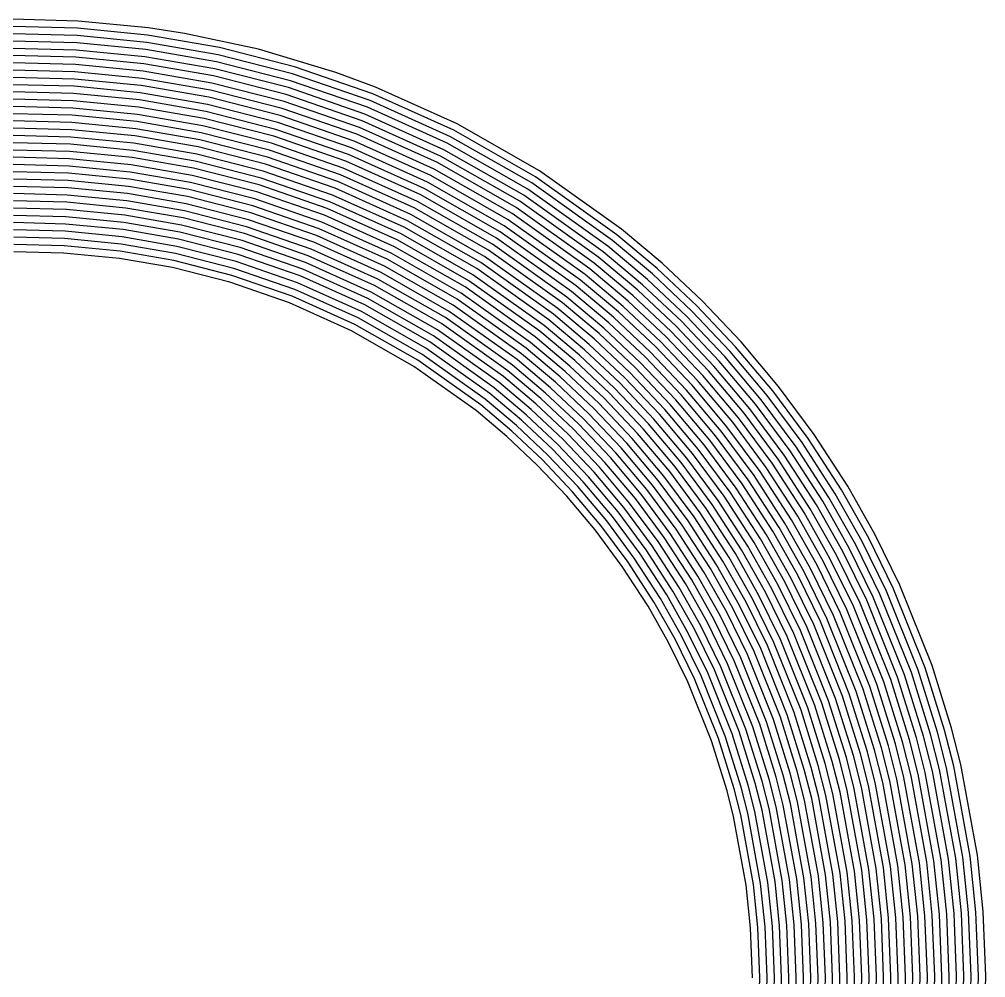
# Model space of a CAD drawing. Header units: metres. Extents: x -19 to 19, y -19.6 to 19.6.
# Drawn here: x -0.005 to 3.976, y -15.667 to -11.72 of the extents above; entities that cross this region are included whole.
import ezdxf

# ---------------------------------------------------------------- set-up
doc = ezdxf.new("R2010")
doc.units = ezdxf.units.M

msp = doc.modelspace()

# ---------------------------------------------------------------- linework, layer by layer
for p, q in [((0.237203, -11.727353, 0.177502), (-0.033691, -11.720149, 0.178114)), ((0.527131, -11.755565, 0.175135), (0.237203, -11.727353, 0.177502)), ((0.235342, -11.757202, 0.174915), (-0.033503, -11.750053, 0.175523)), ((0.233482, -11.787051, 0.172328), (-0.033316, -11.779956, 0.172932)), ((0.523388, -11.785231, 0.172559), (0.235342, -11.757202, 0.174915)), ((0.674912, -11.778235, 0.173235), (0.527131, -11.755565, 0.175135)), ((0.980351, -11.843371, 0.167753), (0.674912, -11.778235, 0.173235)), ((0.231622, -11.8169, 0.169741), (-0.033128, -11.80986, 0.170342)), ((0.515902, -11.844562, 0.167406), (0.231622, -11.8169, 0.169741)), ((0.519645, -11.814896, 0.169983), (0.233482, -11.787051, 0.172328)), ((0.813499, -11.865804, 0.165694), (0.519645, -11.814896, 0.169983)), ((0.81977, -11.836572, 0.168242), (0.523388, -11.785231, 0.172559)), ((0.229761, -11.84675, 0.167153), (-0.03294, -11.839764, 0.167751)), ((0.512159, -11.874227, 0.16483), (0.229761, -11.84675, 0.167153)), ((0.807228, -11.895036, 0.163147), (0.515902, -11.844562, 0.167406)), ((1.129223, -11.915538, 0.161566), (0.81977, -11.836572, 0.168242)), ((1.298511, -11.938608, 0.159692), (0.980351, -11.843371, 0.167753)), ((0.227901, -11.876599, 0.164566), (-0.032752, -11.869667, 0.16516)), ((0.226041, -11.906448, 0.161979), (-0.032565, -11.899571, 0.16257)), ((0.508416, -11.903893, 0.162254), (0.227901, -11.876599, 0.164566)), ((0.800958, -11.924269, 0.160599), (0.512159, -11.874227, 0.16483)), ((1.111976, -11.9728, 0.156548), (0.807228, -11.895036, 0.163147)), ((1.1206, -11.944169, 0.159057), (0.813499, -11.865804, 0.165694)), ((0.224181, -11.936297, 0.159392), (-0.032377, -11.929475, 0.159979)), ((0.500931, -11.963224, 0.157101), (0.224181, -11.936297, 0.159392)), ((0.504673, -11.933558, 0.159677), (0.226041, -11.906448, 0.161979)), ((0.788416, -11.982734, 0.155504), (0.504673, -11.933558, 0.159677)), ((0.794687, -11.953501, 0.158052), (0.508416, -11.903893, 0.162254)), ((1.103353, -12.001431, 0.154039), (0.800958, -11.924269, 0.160599)), ((1.451241, -12.026996, 0.152082), (1.129223, -11.915538, 0.161566)), ((1.462313, -11.999213, 0.154532), (1.298511, -11.938608, 0.159692)), ((0.22232, -11.966146, 0.156805), (-0.032189, -11.959378, 0.157388)), ((0.497188, -11.99289, 0.154525), (0.22232, -11.966146, 0.156805)), ((0.782146, -12.011966, 0.152957), (0.500931, -11.963224, 0.157101)), ((1.09473, -12.030062, 0.15153), (0.794687, -11.953501, 0.158052)), ((1.429096, -12.08256, 0.147181), (1.111976, -11.9728, 0.156548)), ((1.440169, -12.054778, 0.149631), (1.1206, -11.944169, 0.159057)), ((0.22046, -11.995995, 0.154217), (-0.032001, -11.989282, 0.154798)), ((0.2186, -12.025844, 0.15163), (-0.031814, -12.019186, 0.152207)), ((0.493445, -12.022555, 0.151948), (0.22046, -11.995995, 0.154217)), ((0.775875, -12.041199, 0.150409), (0.497188, -11.99289, 0.154525)), ((1.077483, -12.087324, 0.146512), (0.782146, -12.011966, 0.152957)), ((1.086106, -12.058693, 0.149021), (0.788416, -11.982734, 0.155504)), ((1.418024, -12.110342, 0.14473), (1.103353, -12.001431, 0.154039)), ((1.79863, -12.150413, 0.141552), (1.462313, -11.999213, 0.154532)), ((0.216739, -12.055693, 0.149043), (-0.031626, -12.04909, 0.149616)), ((0.485959, -12.081886, 0.146796), (0.216739, -12.055693, 0.149043)), ((0.489702, -12.052221, 0.149372), (0.2186, -12.025844, 0.15163)), ((0.763333, -12.099663, 0.145314), (0.489702, -12.052221, 0.149372)), ((0.769604, -12.070431, 0.147862), (0.493445, -12.022555, 0.151948)), ((1.06886, -12.115955, 0.144003), (0.775875, -12.041199, 0.150409)), ((1.39588, -12.165907, 0.139829), (1.086106, -12.058693, 0.149021)), ((1.406952, -12.138125, 0.142279), (1.09473, -12.030062, 0.15153)), ((1.771419, -12.203696, 0.1368), (1.440169, -12.054778, 0.149631)), ((1.785024, -12.177054, 0.139176), (1.451241, -12.026996, 0.152082)), ((0.214879, -12.085542, 0.146456), (-0.031438, -12.078993, 0.147026)), ((0.482216, -12.111552, 0.144219), (0.214879, -12.085542, 0.146456)), ((0.757063, -12.128896, 0.142767), (0.485959, -12.081886, 0.146796)), ((1.051613, -12.173217, 0.138986), (0.763333, -12.099663, 0.145314)), ((1.060236, -12.144586, 0.141495), (0.769604, -12.070431, 0.147862)), ((1.384808, -12.193689, 0.137378), (1.077483, -12.087324, 0.146512)), ((1.757813, -12.230337, 0.134425), (1.429096, -12.08256, 0.147181)), ((0.213019, -12.115392, 0.143869), (-0.031251, -12.108897, 0.144435)), ((0.211158, -12.145241, 0.141281), (-0.031063, -12.138801, 0.141844)), ((0.478473, -12.141217, 0.141643), (0.213019, -12.115392, 0.143869)), ((0.750792, -12.158128, 0.140219), (0.482216, -12.111552, 0.144219)), ((1.04299, -12.201848, 0.136477), (0.757063, -12.128896, 0.142767)), ((1.373736, -12.221472, 0.134928), (1.06886, -12.115955, 0.144003)), ((1.730603, -12.28362, 0.129673), (1.406952, -12.138125, 0.142279)), ((1.744208, -12.256979, 0.132049), (1.418024, -12.110342, 0.14473)), ((0.209298, -12.17509, 0.138694), (-0.030875, -12.168704, 0.139253)), ((0.470987, -12.200548, 0.13649), (0.209298, -12.17509, 0.138694)), ((0.47473, -12.170883, 0.139067), (0.211158, -12.145241, 0.141281)), ((0.73825, -12.216593, 0.135124), (0.47473, -12.170883, 0.139067)), ((0.744521, -12.187361, 0.137672), (0.478473, -12.141217, 0.141643)), ((1.034366, -12.230479, 0.133968), (0.750792, -12.158128, 0.140219)), ((1.351592, -12.277036, 0.130027), (1.051613, -12.173217, 0.138986)), ((1.362664, -12.249254, 0.132477), (1.060236, -12.144586, 0.141495)), ((1.716997, -12.310261, 0.127297), (1.39588, -12.165907, 0.139829)), ((2.121884, -12.368921, 0.122459), (1.785024, -12.177054, 0.139176)), ((2.138049, -12.343741, 0.124733), (1.79863, -12.150413, 0.141552)), ((0.207438, -12.204939, 0.136107), (-0.030687, -12.198608, 0.136663)), ((0.467244, -12.230214, 0.133914), (0.207438, -12.204939, 0.136107)), ((0.73198, -12.245826, 0.132577), (0.470987, -12.200548, 0.13649)), ((1.01712, -12.287741, 0.12895), (0.73825, -12.216593, 0.135124)), ((1.025743, -12.25911, 0.131459), (0.744521, -12.187361, 0.137672)), ((1.34052, -12.304818, 0.127576), (1.04299, -12.201848, 0.136477)), ((1.703392, -12.336903, 0.124921), (1.384808, -12.193689, 0.137378)), ((2.105718, -12.394102, 0.120185), (1.771419, -12.203696, 0.1368)), ((0.205577, -12.234788, 0.13352), (-0.0305, -12.228512, 0.134072)), ((0.203717, -12.264637, 0.130933), (-0.030312, -12.258415, 0.131481)), ((0.463501, -12.259879, 0.131338), (0.205577, -12.234788, 0.13352)), ((0.719438, -12.30429, 0.127481), (0.463501, -12.259879, 0.131338)), ((0.725709, -12.275058, 0.130029), (0.467244, -12.230214, 0.133914)), ((1.008496, -12.316372, 0.126441), (0.73198, -12.245826, 0.132577)), ((1.318376, -12.360383, 0.122675), (1.025743, -12.25911, 0.131459)), ((1.329448, -12.332601, 0.125126), (1.034366, -12.230479, 0.133968)), ((1.676181, -12.390185, 0.120169), (1.362664, -12.249254, 0.132477)), ((1.689786, -12.363544, 0.122545), (1.373736, -12.221472, 0.134928)), ((2.073386, -12.444463, 0.115637), (1.744208, -12.256979, 0.132049)), ((2.089552, -12.419283, 0.117911), (1.757813, -12.230337, 0.134425)), ((0.201857, -12.294486, 0.128345), (-0.030124, -12.288319, 0.128891)), ((0.456016, -12.31921, 0.126185), (0.201857, -12.294486, 0.128345)), ((0.459759, -12.289545, 0.128761), (0.203717, -12.264637, 0.130933)), ((0.713167, -12.333523, 0.124934), (0.459759, -12.289545, 0.128761)), ((0.999873, -12.345003, 0.123932), (0.725709, -12.275058, 0.130029)), ((1.307304, -12.388165, 0.120224), (1.01712, -12.287741, 0.12895)), ((1.662576, -12.416827, 0.117793), (1.351592, -12.277036, 0.130027)), ((2.05722, -12.469644, 0.113363), (1.730603, -12.28362, 0.129673)), ((0.199996, -12.324335, 0.125758), (-0.029936, -12.318223, 0.1263)), ((0.452273, -12.348876, 0.123609), (0.199996, -12.324335, 0.125758)), ((0.706897, -12.362755, 0.122386), (0.456016, -12.31921, 0.126185)), ((0.982626, -12.402265, 0.118914), (0.713167, -12.333523, 0.124934)), ((0.99125, -12.373634, 0.121423), (0.719438, -12.30429, 0.127481)), ((1.296232, -12.415947, 0.117774), (1.008496, -12.316372, 0.126441)), ((1.635365, -12.47011, 0.113041), (1.329448, -12.332601, 0.125126)), ((1.64897, -12.443468, 0.115417), (1.34052, -12.304818, 0.127576)), ((2.024888, -12.520005, 0.108815), (1.703392, -12.336903, 0.124921)), ((2.041054, -12.494825, 0.111089), (1.716997, -12.310261, 0.127297)), ((0.198136, -12.354185, 0.123171), (-0.029749, -12.348126, 0.123709)), ((0.196276, -12.384034, 0.120584), (-0.029561, -12.37803, 0.121119)), ((0.44853, -12.378542, 0.121032), (0.198136, -12.354185, 0.123171)), ((0.694355, -12.42122, 0.117291), (0.44853, -12.378542, 0.121032)), ((0.700626, -12.391988, 0.119839), (0.452273, -12.348876, 0.123609)), ((0.974003, -12.430896, 0.116405), (0.706897, -12.362755, 0.122386)), ((1.274088, -12.471512, 0.112873), (0.99125, -12.373634, 0.121423)), ((1.28516, -12.44373, 0.115323), (0.999873, -12.345003, 0.123932)), ((1.621759, -12.496751, 0.110665), (1.318376, -12.360383, 0.122675)), ((2.008722, -12.545186, 0.106541), (1.689786, -12.363544, 0.122545)), ((2.45681, -12.607424, 0.101338), (2.121884, -12.368921, 0.122459)), ((2.475523, -12.58406, 0.103481), (2.138049, -12.343741, 0.124733)), ((0.194415, -12.413883, 0.117997), (-0.029373, -12.407934, 0.118528)), ((0.441044, -12.437873, 0.11588), (0.194415, -12.413883, 0.117997)), ((0.444787, -12.408207, 0.118456), (0.196276, -12.384034, 0.120584)), ((0.688084, -12.450453, 0.114744), (0.444787, -12.408207, 0.118456)), ((0.96538, -12.459527, 0.113896), (0.700626, -12.391988, 0.119839)), ((1.263016, -12.499294, 0.110422), (0.982626, -12.402265, 0.118914)), ((1.594549, -12.550034, 0.105914), (1.296232, -12.415947, 0.117774)), ((1.608154, -12.523392, 0.10829), (1.307304, -12.388165, 0.120224)), ((1.97639, -12.595548, 0.101993), (1.662576, -12.416827, 0.117793)), ((1.992556, -12.570367, 0.104267), (1.676181, -12.390185, 0.120169)), ((2.419385, -12.654153, 0.097051), (2.089552, -12.419283, 0.117911)), ((2.438097, -12.630789, 0.099195), (2.105718, -12.394102, 0.120185)), ((0.192555, -12.443732, 0.115409), (-0.029185, -12.437837, 0.115937)), ((0.437301, -12.467538, 0.113303), (0.192555, -12.443732, 0.115409)), ((0.681814, -12.479685, 0.112196), (0.441044, -12.437873, 0.11588)), ((0.948133, -12.516789, 0.108878), (0.688084, -12.450453, 0.114744)), ((0.956756, -12.488158, 0.111387), (0.694355, -12.42122, 0.117291)), ((1.251944, -12.527077, 0.107972), (0.974003, -12.430896, 0.116405)), ((1.580943, -12.576675, 0.103538), (1.28516, -12.44373, 0.115323)), ((1.960225, -12.620728, 0.099719), (1.64897, -12.443468, 0.115417)), ((2.400672, -12.677517, 0.094908), (2.073386, -12.444463, 0.115637)), ((0.190695, -12.473581, 0.112822), (-0.028998, -12.467741, 0.113347)), ((0.188834, -12.50343, 0.110235), (-0.02881, -12.497645, 0.110756)), ((0.433558, -12.497204, 0.110727), (0.190695, -12.473581, 0.112822)), ((0.669272, -12.53815, 0.107101), (0.433558, -12.497204, 0.110727)), ((0.675543, -12.508917, 0.109649), (0.437301, -12.467538, 0.113303)), ((0.93951, -12.54542, 0.106369), (0.681814, -12.479685, 0.112196)), ((1.2298, -12.582641, 0.103071), (0.956756, -12.488158, 0.111387)), ((1.240872, -12.554859, 0.105521), (0.96538, -12.459527, 0.113896)), ((1.567338, -12.603316, 0.101162), (1.274088, -12.471512, 0.112873)), ((1.927893, -12.67109, 0.095171), (1.621759, -12.496751, 0.110665)), ((1.944059, -12.645909, 0.097445), (1.635365, -12.47011, 0.113041)), ((2.363246, -12.724246, 0.090622), (2.041054, -12.494825, 0.111089)), ((2.381959, -12.700882, 0.092765), (2.05722, -12.469644, 0.113363)), ((0.186974, -12.533279, 0.107648), (-0.028622, -12.527548, 0.108165)), ((0.426072, -12.556535, 0.105574), (0.186974, -12.533279, 0.107648)), ((0.429815, -12.526869, 0.108151), (0.188834, -12.50343, 0.110235)), ((0.663001, -12.567382, 0.104554), (0.429815, -12.526869, 0.108151)), ((0.922263, -12.602682, 0.101352), (0.669272, -12.53815, 0.107101)), ((0.930886, -12.574051, 0.10386), (0.675543, -12.508917, 0.109649)), ((1.218728, -12.610423, 0.10062), (0.948133, -12.516789, 0.108878)), ((1.540127, -12.656599, 0.09641), (1.251944, -12.527077, 0.107972)), ((1.553733, -12.629958, 0.098786), (1.263016, -12.499294, 0.110422)), ((1.911727, -12.69627, 0.092897), (1.608154, -12.523392, 0.10829)), ((2.344534, -12.74761, 0.088479), (2.024888, -12.520005, 0.108815)), ((0.185114, -12.563128, 0.105061), (-0.028435, -12.557452, 0.105574)), ((0.422329, -12.5862, 0.102998), (0.185114, -12.563128, 0.105061)), ((0.656731, -12.596615, 0.102006), (0.426072, -12.556535, 0.105574)), ((0.91364, -12.631313, 0.098843), (0.663001, -12.567382, 0.104554)), ((1.196584, -12.665988, 0.095719), (0.930886, -12.574051, 0.10386)), ((1.207656, -12.638206, 0.09817), (0.93951, -12.54542, 0.106369)), ((1.526522, -12.683241, 0.094034), (1.240872, -12.554859, 0.105521)), ((1.879395, -12.746632, 0.088349), (1.580943, -12.576675, 0.103538)), ((1.895561, -12.721451, 0.090623), (1.594549, -12.550034, 0.105914)), ((2.307108, -12.794339, 0.084192), (1.992556, -12.570367, 0.104267)), ((2.325821, -12.770975, 0.086335), (2.008722, -12.545186, 0.106541)), ((0.183254, -12.592977, 0.102473), (-0.028247, -12.587356, 0.102984)), ((0.181393, -12.622827, 0.099886), (-0.028059, -12.617259, 0.100393)), ((0.418586, -12.615866, 0.100422), (0.183254, -12.592977, 0.102473)), ((0.644189, -12.65508, 0.096911), (0.418586, -12.615866, 0.100422)), ((0.65046, -12.625847, 0.099459), (0.422329, -12.5862, 0.102998)), ((0.905016, -12.659944, 0.096334), (0.656731, -12.596615, 0.102006)), ((1.185512, -12.69377, 0.093268), (0.922263, -12.602682, 0.101352)), ((1.499311, -12.736523, 0.089282), (1.218728, -12.610423, 0.10062)), ((1.512916, -12.709882, 0.091658), (1.2298, -12.582641, 0.103071)), ((1.863229, -12.771812, 0.086075), (1.567338, -12.603316, 0.101162)), ((2.288395, -12.817703, 0.082049), (1.97639, -12.595548, 0.101993)), ((2.622526, -12.746502, 0.088844), (2.45681, -12.607424, 0.101338)), ((2.642498, -12.724197, 0.090909), (2.475523, -12.58406, 0.103481)), ((0.179533, -12.652676, 0.097299), (-0.027871, -12.647163, 0.097802)), ((0.411101, -12.675197, 0.095269), (0.179533, -12.652676, 0.097299)), ((0.414844, -12.645531, 0.097846), (0.181393, -12.622827, 0.099886)), ((0.637918, -12.684312, 0.094364), (0.414844, -12.645531, 0.097846)), ((0.88777, -12.717206, 0.091316), (0.644189, -12.65508, 0.096911)), ((0.896393, -12.688575, 0.093825), (0.65046, -12.625847, 0.099459)), ((1.17444, -12.721552, 0.090818), (0.91364, -12.631313, 0.098843)), ((1.485706, -12.763165, 0.086906), (1.207656, -12.638206, 0.09817)), ((1.830897, -12.822174, 0.081527), (1.540127, -12.656599, 0.09641)), ((1.847063, -12.796993, 0.083801), (1.553733, -12.629958, 0.098786)), ((2.25097, -12.864432, 0.077762), (1.944059, -12.645909, 0.097445)), ((2.269682, -12.841068, 0.079906), (1.960225, -12.620728, 0.099719)), ((2.58258, -12.791113, 0.084714), (2.419385, -12.654153, 0.097051)), ((2.602553, -12.768807, 0.086779), (2.438097, -12.630789, 0.099195)), ((0.177673, -12.682525, 0.094712), (-0.027684, -12.677067, 0.095212)), ((0.407358, -12.704862, 0.092693), (0.177673, -12.682525, 0.094712)), ((0.631648, -12.713544, 0.091816), (0.411101, -12.675197, 0.095269)), ((0.879146, -12.745837, 0.088807), (0.637918, -12.684312, 0.094364)), ((1.152295, -12.777117, 0.085917), (0.896393, -12.688575, 0.093825)), ((1.163368, -12.749335, 0.088367), (0.905016, -12.659944, 0.096334)), ((1.458495, -12.816448, 0.082154), (1.185512, -12.69377, 0.093268)), ((1.4721, -12.789806, 0.08453), (1.196584, -12.665988, 0.095719)), ((1.814732, -12.847355, 0.079253), (1.526522, -12.683241, 0.094034)), ((2.213544, -12.911161, 0.073476), (1.911727, -12.69627, 0.092897)), ((2.232257, -12.887796, 0.075619), (1.927893, -12.67109, 0.095171)), ((2.562607, -12.813418, 0.08265), (2.400672, -12.677517, 0.094908)), ((0.625377, -12.742777, 0.089268), (0.407358, -12.704862, 0.092693)), ((0.870523, -12.774469, 0.086301), (0.631648, -12.713544, 0.091816)), ((1.141223, -12.804898, 0.083457), (0.88777, -12.717206, 0.091316)), ((1.444889, -12.843089, 0.079779), (1.17444, -12.721552, 0.090818)), ((1.7824, -12.897716, 0.074705), (1.499311, -12.736523, 0.089282)), ((1.798566, -12.872535, 0.076979), (1.512916, -12.709882, 0.091658)), ((2.194831, -12.934525, 0.071333), (1.895561, -12.721451, 0.090623)), ((2.522661, -12.858029, 0.07852), (2.363246, -12.724246, 0.090622)), ((2.542634, -12.835723, 0.080585), (2.381959, -12.700882, 0.092765)), ((2.807539, -12.879211, 0.076846), (2.642498, -12.724197, 0.090909)), ((0.8619, -12.803101, 0.083801), (0.625377, -12.742777, 0.089268)), ((1.119079, -12.86046, 0.078525), (0.870523, -12.774469, 0.086301)), ((1.130151, -12.832679, 0.080991), (0.879146, -12.745837, 0.088807)), ((1.417679, -12.896372, 0.075027), (1.152295, -12.777117, 0.085917)), ((1.431284, -12.86973, 0.077403), (1.163368, -12.749335, 0.088367)), ((1.766234, -12.922897, 0.072431), (1.485706, -12.763165, 0.086906)), ((2.157406, -12.981254, 0.067046), (1.863229, -12.771812, 0.086075)), ((2.176118, -12.957889, 0.069189), (1.879395, -12.746632, 0.088349)), ((2.482716, -12.902639, 0.074391), (2.325821, -12.770975, 0.086335)), ((2.502688, -12.880334, 0.076455), (2.344534, -12.74761, 0.088479)), ((2.765109, -12.921485, 0.072894), (2.602553, -12.768807, 0.086779)), ((2.786324, -12.900348, 0.07487), (2.622526, -12.746502, 0.088844)), ((1.108007, -12.888241, 0.076059), (0.8619, -12.803101, 0.083801)), ((1.404073, -12.923013, 0.072651), (1.141223, -12.804898, 0.083457)), ((1.733902, -12.973258, 0.067883), (1.458495, -12.816448, 0.082154)), ((1.750068, -12.948077, 0.070157), (1.4721, -12.789806, 0.08453)), ((2.138693, -13.004618, 0.064903), (1.847063, -12.796993, 0.083801)), ((2.462743, -12.924944, 0.072326), (2.307108, -12.794339, 0.084192)), ((2.722678, -12.963759, 0.068942), (2.562607, -12.813418, 0.08265)), ((2.743894, -12.942622, 0.070918), (2.58258, -12.791113, 0.084714)), ((1.390468, -12.949654, 0.070275), (1.130151, -12.832679, 0.080991)), ((1.717736, -12.998439, 0.065609), (1.444889, -12.843089, 0.079779)), ((2.101267, -13.051347, 0.060616), (1.814732, -12.847355, 0.079253)), ((2.11998, -13.027982, 0.06276), (1.830897, -12.822174, 0.081527)), ((2.422797, -12.969555, 0.068196), (2.269682, -12.841068, 0.079906)), ((2.44277, -12.94725, 0.070261), (2.288395, -12.817703, 0.082049)), ((2.701463, -12.984896, 0.066965), (2.542634, -12.835723, 0.080585)), ((1.363257, -13.002937, 0.065523), (1.108007, -12.888241, 0.076059)), ((1.376862, -12.976296, 0.067899), (1.119079, -12.86046, 0.078525)), ((1.685404, -13.0488, 0.061061), (1.417679, -12.896372, 0.075027)), ((1.70157, -13.02362, 0.063335), (1.431284, -12.86973, 0.077403)), ((2.082555, -13.074711, 0.058473), (1.798566, -12.872535, 0.076979)), ((2.382851, -13.014166, 0.064067), (2.232257, -12.887796, 0.075619)), ((2.402824, -12.99186, 0.066132), (2.25097, -12.864432, 0.077762)), ((2.659033, -13.02717, 0.063013), (2.502688, -12.880334, 0.076455)), ((2.680248, -13.006033, 0.064989), (2.522661, -12.858029, 0.07852)), ((2.968133, -13.048557, 0.0613), (2.807539, -12.879211, 0.076846)), ((1.669239, -13.073981, 0.058787), (1.404073, -12.923013, 0.072651)), ((2.045129, -13.12144, 0.054187), (1.766234, -12.922897, 0.072431)), ((2.063842, -13.098075, 0.05633), (1.7824, -12.897716, 0.074705)), ((2.342906, -13.058776, 0.059937), (2.194831, -12.934525, 0.071333)), ((2.362879, -13.036471, 0.062002), (2.213544, -12.911161, 0.073476)), ((2.616603, -13.069444, 0.059061), (2.462743, -12.924944, 0.072326)), ((2.637818, -13.048307, 0.061037), (2.482716, -12.902639, 0.074391)), ((2.923284, -13.088277, 0.057546), (2.765109, -12.921485, 0.072894)), ((2.945709, -13.068417, 0.059423), (2.786324, -12.900348, 0.07487)), ((1.636907, -13.124342, 0.054239), (1.376862, -12.976296, 0.067899)), ((1.653073, -13.099162, 0.056513), (1.390468, -12.949654, 0.070275)), ((2.007703, -13.168168, 0.0499), (1.733902, -12.973258, 0.067883)), ((2.026416, -13.144804, 0.052043), (1.750068, -12.948077, 0.070157)), ((2.322933, -13.081082, 0.057873), (2.176118, -12.957889, 0.069189)), ((2.574173, -13.111718, 0.055109), (2.422797, -12.969555, 0.068196)), ((2.595388, -13.090581, 0.057085), (2.44277, -12.94725, 0.070261)), ((2.878435, -13.127997, 0.053793), (2.722678, -12.963759, 0.068942)), ((2.90086, -13.108137, 0.05567), (2.743894, -12.942622, 0.070918)), ((1.620741, -13.149523, 0.051965), (1.363257, -13.002937, 0.065523)), ((1.988991, -13.191533, 0.047757), (1.717736, -12.998439, 0.065609)), ((2.282987, -13.125692, 0.053743), (2.138693, -13.004618, 0.064903)), ((2.30296, -13.103387, 0.055808), (2.157406, -12.981254, 0.067046)), ((2.531743, -13.153991, 0.051157), (2.382851, -13.014166, 0.064067)), ((2.552958, -13.132855, 0.053133), (2.402824, -12.99186, 0.066132)), ((2.833586, -13.167716, 0.050039), (2.680248, -13.006033, 0.064989)), ((2.856011, -13.147856, 0.051916), (2.701463, -12.984896, 0.066965)), ((1.951565, -13.238261, 0.04347), (1.685404, -13.0488, 0.061061)), ((1.970278, -13.214897, 0.045614), (1.70157, -13.02362, 0.063335)), ((2.243042, -13.170303, 0.049614), (2.101267, -13.051347, 0.060616)), ((2.263014, -13.147998, 0.051679), (2.11998, -13.027982, 0.06276)), ((2.510528, -13.175128, 0.049181), (2.362879, -13.036471, 0.062002)), ((2.788737, -13.207436, 0.046285), (2.637818, -13.048307, 0.061037)), ((2.811162, -13.187576, 0.048162), (2.659033, -13.02717, 0.063013)), ((3.122196, -13.231693, 0.04427), (2.968133, -13.048557, 0.0613)), ((1.932852, -13.261626, 0.041327), (1.669239, -13.073981, 0.058787)), ((2.223069, -13.192608, 0.047549), (2.082555, -13.074711, 0.058473)), ((2.468097, -13.217402, 0.045229), (2.322933, -13.081082, 0.057873)), ((2.489313, -13.196265, 0.047205), (2.342906, -13.058776, 0.059937)), ((2.743888, -13.247156, 0.042531), (2.595388, -13.090581, 0.057085)), ((2.766313, -13.227296, 0.044408), (2.616603, -13.069444, 0.059061)), ((3.075022, -13.268646, 0.040737), (2.923284, -13.088277, 0.057546)), ((3.098609, -13.25017, 0.042503), (2.945709, -13.068417, 0.059423)), ((1.895427, -13.308354, 0.037041), (1.636907, -13.124342, 0.054239)), ((1.914139, -13.28499, 0.039184), (1.653073, -13.099162, 0.056513)), ((2.183123, -13.237219, 0.04342), (2.045129, -13.12144, 0.054187)), ((2.203096, -13.214914, 0.045484), (2.063842, -13.098075, 0.05633)), ((2.425667, -13.259676, 0.041277), (2.282987, -13.125692, 0.053743)), ((2.446882, -13.238539, 0.043253), (2.30296, -13.103387, 0.055808)), ((2.699039, -13.286876, 0.038777), (2.552958, -13.132855, 0.053133)), ((2.721464, -13.267016, 0.040654), (2.574173, -13.111718, 0.055109)), ((3.027847, -13.305598, 0.037205), (2.878435, -13.127997, 0.053793)), ((3.051435, -13.287122, 0.038971), (2.90086, -13.108137, 0.05567)), ((1.876714, -13.331719, 0.034897), (1.620741, -13.149523, 0.051965)), ((2.143177, -13.281829, 0.03929), (2.007703, -13.168168, 0.0499)), ((2.16315, -13.259524, 0.041355), (2.026416, -13.144804, 0.052043)), ((2.383237, -13.30195, 0.037325), (2.243042, -13.170303, 0.049614)), ((2.404452, -13.280813, 0.039301), (2.263014, -13.147998, 0.051679)), ((2.65419, -13.326596, 0.035023), (2.510528, -13.175128, 0.049181)), ((2.676615, -13.306736, 0.0369), (2.531743, -13.153991, 0.051157)), ((2.980673, -13.34255, 0.033673), (2.833586, -13.167716, 0.050039)), ((3.00426, -13.324074, 0.035439), (2.856011, -13.147856, 0.051916)), ((2.103232, -13.32644, 0.035161), (1.970278, -13.214897, 0.045614)), ((2.123205, -13.304135, 0.037225), (1.988991, -13.191533, 0.047757)), ((2.340807, -13.344224, 0.033373), (2.203096, -13.214914, 0.045484)), ((2.362022, -13.323087, 0.035349), (2.223069, -13.192608, 0.047549)), ((2.631766, -13.346456, 0.033146), (2.489313, -13.196265, 0.047205)), ((2.933499, -13.379502, 0.030141), (2.788737, -13.207436, 0.046285)), ((2.957086, -13.361026, 0.031907), (2.811162, -13.187576, 0.048162)), ((2.083259, -13.348745, 0.033096), (1.951565, -13.238261, 0.04347)), ((2.319592, -13.365361, 0.031397), (2.183123, -13.237219, 0.04342)), ((2.586917, -13.386176, 0.029393), (2.446882, -13.238539, 0.043253)), ((2.609341, -13.366316, 0.03127), (2.468097, -13.217402, 0.045229)), ((2.886324, -13.416455, 0.026608), (2.743888, -13.247156, 0.042531)), ((2.909911, -13.397979, 0.028375), (2.766313, -13.227296, 0.044408)), ((3.244226, -13.446474, 0.023981), (3.098609, -13.25017, 0.042503)), ((3.268921, -13.429492, 0.025624), (3.122196, -13.231693, 0.04427)), ((2.043313, -13.393356, 0.028966), (1.914139, -13.28499, 0.039184)), ((2.063286, -13.371051, 0.031031), (1.932852, -13.261626, 0.041327)), ((2.277162, -13.407635, 0.027445), (2.143177, -13.281829, 0.03929)), ((2.298377, -13.386498, 0.029421), (2.16315, -13.259524, 0.041355)), ((2.542068, -13.425895, 0.025639), (2.404452, -13.280813, 0.039301)), ((2.564492, -13.406036, 0.027516), (2.425667, -13.259676, 0.041277)), ((2.83915, -13.453407, 0.023076), (2.699039, -13.286876, 0.038777)), ((2.862737, -13.434931, 0.024842), (2.721464, -13.267016, 0.040654)), ((3.194837, -13.480437, 0.020695), (3.051435, -13.287122, 0.038971)), ((3.219532, -13.463455, 0.022338), (3.075022, -13.268646, 0.040737)), ((2.003368, -13.437967, 0.024837), (1.876714, -13.331719, 0.034897)), ((2.02334, -13.415661, 0.026902), (1.895427, -13.308354, 0.037041)), ((2.234732, -13.449908, 0.023493), (2.103232, -13.32644, 0.035161)), ((2.255947, -13.428772, 0.025469), (2.123205, -13.304135, 0.037225)), ((2.497219, -13.465615, 0.021885), (2.362022, -13.323087, 0.035349)), ((2.519643, -13.445755, 0.023762), (2.383237, -13.30195, 0.037325)), ((2.791975, -13.490359, 0.019544), (2.65419, -13.326596, 0.035023)), ((2.815563, -13.471883, 0.02131), (2.676615, -13.306736, 0.0369)), ((3.145447, -13.514399, 0.017409), (3.00426, -13.324074, 0.035439)), ((3.170142, -13.497418, 0.019052), (3.027847, -13.305598, 0.037205)), ((2.192301, -13.492182, 0.019541), (2.063286, -13.371051, 0.031031)), ((2.213516, -13.471045, 0.021517), (2.083259, -13.348745, 0.033096)), ((2.45237, -13.505335, 0.018131), (2.319592, -13.365361, 0.031397)), ((2.474794, -13.485475, 0.020008), (2.340807, -13.344224, 0.033373)), ((2.744801, -13.527311, 0.016012), (2.609341, -13.366316, 0.03127)), ((2.768388, -13.508835, 0.017778), (2.631766, -13.346456, 0.033146)), ((3.096058, -13.548362, 0.014124), (2.957086, -13.361026, 0.031907)), ((3.120753, -13.531381, 0.015766), (2.980673, -13.34255, 0.033673)), ((2.171086, -13.513319, 0.017565), (2.043313, -13.393356, 0.028966)), ((2.407521, -13.545055, 0.014377), (2.277162, -13.407635, 0.027445)), ((2.429945, -13.525195, 0.016254), (2.298377, -13.386498, 0.029421)), ((2.697627, -13.564264, 0.01248), (2.564492, -13.406036, 0.027516)), ((2.721214, -13.545788, 0.014246), (2.586917, -13.386176, 0.029393)), ((3.046668, -13.582325, 0.010838), (2.909911, -13.397979, 0.028375)), ((3.071363, -13.565343, 0.012481), (2.933499, -13.379502, 0.030141)), ((2.128656, -13.555593, 0.013613), (2.003368, -13.437967, 0.024837)), ((2.149871, -13.534456, 0.015589), (2.02334, -13.415661, 0.026902)), ((2.362672, -13.584775, 0.010623), (2.234732, -13.449908, 0.023493)), ((2.385096, -13.564915, 0.0125), (2.255947, -13.428772, 0.025469)), ((2.650452, -13.601216, 0.008947), (2.519643, -13.445755, 0.023762)), ((2.674039, -13.58274, 0.010714), (2.542068, -13.425895, 0.025639)), ((2.972584, -13.633269, 0.005909), (2.83915, -13.453407, 0.023076)), ((2.997279, -13.616288, 0.007552), (2.862737, -13.434931, 0.024842)), ((3.021974, -13.599306, 0.009195), (2.886324, -13.416455, 0.026608)), ((3.381615, -13.65843, 0.003685), (3.244226, -13.446474, 0.023981)), ((3.407319, -13.643008, 0.005197), (3.268921, -13.429492, 0.025624)), ((2.317823, -13.624495, 0.006869), (2.192301, -13.492182, 0.019541)), ((2.340247, -13.604635, 0.008746), (2.213516, -13.471045, 0.021517)), ((2.603278, -13.638168, 0.005415), (2.474794, -13.485475, 0.020008)), ((2.626865, -13.619692, 0.007181), (2.497219, -13.465615, 0.021885)), ((2.923195, -13.667232, 0.002624), (2.791975, -13.490359, 0.019544)), ((2.94789, -13.65025, 0.004267), (2.815563, -13.471883, 0.02131)), ((3.330206, -13.689274, 0.000661), (3.194837, -13.480437, 0.020695)), ((3.355911, -13.673852, 0.002173), (3.219532, -13.463455, 0.022338)), ((2.295398, -13.644355, 0.004993), (2.171086, -13.513319, 0.017565)), ((2.556103, -13.67512, 0.001883), (2.429945, -13.525195, 0.016254)), ((2.579691, -13.656644, 0.003649), (2.45237, -13.505335, 0.018131)), ((2.873805, -13.701195, -0.000662), (2.744801, -13.527311, 0.016012)), ((2.8985, -13.684213, 0.000981), (2.768388, -13.508835, 0.017778)), ((3.253093, -13.73554, -0.003875), (3.120753, -13.531381, 0.015766)), ((3.278798, -13.720118, -0.002363), (3.145447, -13.514399, 0.017409)), ((3.304502, -13.704696, -0.000851), (3.170142, -13.497418, 0.019052)), ((2.250549, -13.684075, 0.001239), (2.128656, -13.555593, 0.013613)), ((2.272974, -13.664215, 0.003116), (2.149871, -13.534456, 0.015589)), ((2.508929, -13.712073, -0.001649), (2.385096, -13.564915, 0.0125)), ((2.532516, -13.693597, 0.000117), (2.407521, -13.545055, 0.014377)), ((2.824416, -13.735157, -0.003948), (2.697627, -13.564264, 0.01248)), ((2.849111, -13.718176, -0.002305), (2.721214, -13.545788, 0.014246)), ((3.201685, -13.766384, -0.006898), (3.071363, -13.565343, 0.012481)), ((3.227389, -13.750962, -0.005386), (3.096058, -13.548362, 0.014124)), ((2.461755, -13.749025, -0.005181), (2.340247, -13.604635, 0.008746)), ((2.485342, -13.730549, -0.003415), (2.362672, -13.584775, 0.010623)), ((2.775026, -13.76912, -0.007233), (2.650452, -13.601216, 0.008947)), ((2.799721, -13.752139, -0.00559), (2.674039, -13.58274, 0.010714)), ((3.150276, -13.797228, -0.009922), (3.021974, -13.599306, 0.009195)), ((3.17598, -13.781806, -0.00841), (3.046668, -13.582325, 0.010838)), ((2.41458, -13.785977, -0.008714), (2.295398, -13.644355, 0.004993)), ((2.438167, -13.767501, -0.006947), (2.317823, -13.624495, 0.006869)), ((2.725637, -13.803083, -0.010519), (2.603278, -13.638168, 0.005415)), ((2.750332, -13.786101, -0.008876), (2.626865, -13.619692, 0.007181)), ((3.073163, -13.843495, -0.014458), (2.94789, -13.65025, 0.004267)), ((3.098867, -13.828073, -0.012946), (2.972584, -13.633269, 0.005909)), ((3.124572, -13.812651, -0.011434), (2.997279, -13.616288, 0.007552)), ((3.520232, -13.842982, -0.014211), (3.407319, -13.643008, 0.005197)), ((2.367406, -13.822929, -0.012246), (2.250549, -13.684075, 0.001239)), ((2.390993, -13.804453, -0.01048), (2.272974, -13.664215, 0.003116)), ((2.676248, -13.837046, -0.013805), (2.556103, -13.67512, 0.001883)), ((2.700942, -13.820064, -0.012162), (2.579691, -13.656644, 0.003649)), ((3.021754, -13.874339, -0.017482), (2.8985, -13.684213, 0.000981)), ((3.047459, -13.858917, -0.01597), (2.923195, -13.667232, 0.002624)), ((3.440493, -13.884592, -0.018341), (3.330206, -13.689274, 0.000661)), ((3.467073, -13.870722, -0.016965), (3.355911, -13.673852, 0.002173)), ((3.493653, -13.856852, -0.015588), (3.381615, -13.65843, 0.003685)), ((2.602163, -13.88799, -0.018733), (2.485342, -13.730549, -0.003415)), ((2.626858, -13.871008, -0.01709), (2.508929, -13.712073, -0.001649)), ((2.651553, -13.854027, -0.015448), (2.532516, -13.693597, 0.000117)), ((2.970346, -13.905183, -0.020506), (2.849111, -13.718176, -0.002305)), ((2.99605, -13.889761, -0.018994), (2.873805, -13.701195, -0.000662)), ((3.387333, -13.912332, -0.021095), (3.278798, -13.720118, -0.002363)), ((3.413913, -13.898462, -0.019718), (3.304502, -13.704696, -0.000851)), ((2.552774, -13.921953, -0.022019), (2.438167, -13.767501, -0.006947)), ((2.577469, -13.904971, -0.020376), (2.461755, -13.749025, -0.005181)), ((2.893233, -13.951449, -0.025041), (2.775026, -13.76912, -0.007233)), ((2.918937, -13.936027, -0.023529), (2.799721, -13.752139, -0.00559)), ((2.944641, -13.920605, -0.022018), (2.824416, -13.735157, -0.003948)), ((3.307594, -13.953942, -0.025225), (3.201685, -13.766384, -0.006898)), ((3.334174, -13.940072, -0.023848), (3.227389, -13.750962, -0.005386)), ((3.360753, -13.926202, -0.022471), (3.253093, -13.73554, -0.003875)), ((2.503384, -13.955915, -0.025305), (2.390993, -13.804453, -0.01048)), ((2.528079, -13.938934, -0.023662), (2.41458, -13.785977, -0.008714)), ((2.841824, -13.982293, -0.028065), (2.725637, -13.803083, -0.010519)), ((2.867528, -13.966871, -0.026553), (2.750332, -13.786101, -0.008876)), ((3.254434, -13.981682, -0.027978), (3.150276, -13.797228, -0.009922)), ((3.281014, -13.967812, -0.026601), (3.17598, -13.781806, -0.00841)), ((2.47869, -13.972897, -0.026947), (2.367406, -13.822929, -0.012246)), ((2.790415, -14.013137, -0.031089), (2.676248, -13.837046, -0.013805)), ((2.81612, -13.997715, -0.029577), (2.700942, -13.820064, -0.012162)), ((3.174695, -14.023292, -0.032108), (3.073163, -13.843495, -0.014458)), ((3.201274, -14.009422, -0.030731), (3.098867, -13.828073, -0.012946)), ((3.227854, -13.995552, -0.029355), (3.124572, -13.812651, -0.011434)), ((3.621938, -14.050433, -0.034631), (3.520232, -13.842982, -0.014211)), ((2.713302, -14.059403, -0.035625), (2.602163, -13.88799, -0.018733)), ((2.739007, -14.043981, -0.034113), (2.626858, -13.871008, -0.01709)), ((2.764711, -14.028559, -0.032601), (2.651553, -13.854027, -0.015448)), ((3.094955, -14.064902, -0.036238), (2.99605, -13.889761, -0.018994)), ((3.121535, -14.051032, -0.034861), (3.021754, -13.874339, -0.017482)), ((3.148115, -14.037162, -0.033485), (3.047459, -13.858917, -0.01597)), ((3.540096, -14.087751, -0.038378), (3.440493, -13.884592, -0.018341)), ((3.567377, -14.075312, -0.037129), (3.467073, -13.870722, -0.016965)), ((3.594658, -14.062872, -0.03588), (3.493653, -13.856852, -0.015588)), ((2.661894, -14.090247, -0.038649), (2.552774, -13.921953, -0.022019)), ((2.687598, -14.074825, -0.037137), (2.577469, -13.904971, -0.020376)), ((3.041796, -14.092642, -0.038992), (2.944641, -13.920605, -0.022018)), ((3.068375, -14.078772, -0.037615), (2.970346, -13.905183, -0.020506)), ((3.458254, -14.125068, -0.042126), (3.360753, -13.926202, -0.022471)), ((3.485535, -14.112629, -0.040877), (3.387333, -13.912332, -0.021095)), ((3.512816, -14.10019, -0.039628), (3.413913, -13.898462, -0.019718)), ((2.610485, -14.121091, -0.041672), (2.503384, -13.955915, -0.025305)), ((2.636189, -14.105669, -0.040161), (2.528079, -13.938934, -0.023662)), ((2.962056, -14.134252, -0.043122), (2.867528, -13.966871, -0.026553)), ((2.988636, -14.120382, -0.041745), (2.893233, -13.951449, -0.025041)), ((3.015216, -14.106512, -0.040368), (2.918937, -13.936027, -0.023529)), ((3.376413, -14.162386, -0.045874), (3.281014, -13.967812, -0.026601)), ((3.403693, -14.149947, -0.044625), (3.307594, -13.953942, -0.025225)), ((3.430974, -14.137508, -0.043375), (3.334174, -13.940072, -0.023848)), ((2.584781, -14.136513, -0.043184), (2.47869, -13.972897, -0.026947)), ((2.908896, -14.161992, -0.045875), (2.81612, -13.997715, -0.029577)), ((2.935476, -14.148122, -0.044498), (2.841824, -13.982293, -0.028065)), ((3.294571, -14.199704, -0.049622), (3.201274, -14.009422, -0.030731)), ((3.321851, -14.187265, -0.048373), (3.227854, -13.995552, -0.029355)), ((3.349132, -14.174825, -0.047123), (3.254434, -13.981682, -0.027978)), ((2.829157, -14.203602, -0.050005), (2.739007, -14.043981, -0.034113)), ((2.855737, -14.189732, -0.048628), (2.764711, -14.028559, -0.032601)), ((2.882317, -14.175862, -0.047252), (2.790415, -14.013137, -0.031089)), ((3.212729, -14.237021, -0.05337), (3.121535, -14.051032, -0.034861)), ((3.240009, -14.224582, -0.05212), (3.148115, -14.037162, -0.033485)), ((3.26729, -14.212143, -0.050871), (3.174695, -14.023292, -0.032108)), ((3.754612, -14.381132, -0.067786), (3.621938, -14.050433, -0.034631)), ((2.749417, -14.245212, -0.054135), (2.661894, -14.090247, -0.038649)), ((2.775997, -14.231342, -0.052758), (2.687598, -14.074825, -0.037137)), ((2.802577, -14.217472, -0.051382), (2.713302, -14.059403, -0.035625)), ((3.158167, -14.2619, -0.055868), (3.068375, -14.078772, -0.037615)), ((3.185448, -14.249461, -0.054619), (3.094955, -14.064902, -0.036238)), ((3.669448, -14.410207, -0.070765), (3.540096, -14.087751, -0.038378)), ((3.697836, -14.400515, -0.069772), (3.567377, -14.075312, -0.037129)), ((3.726224, -14.390823, -0.068779), (3.594658, -14.062872, -0.03588)), ((2.696258, -14.272952, -0.056888), (2.610485, -14.121091, -0.041672)), ((2.722838, -14.259082, -0.055512), (2.636189, -14.105669, -0.040161)), ((3.076325, -14.299218, -0.059616), (2.988636, -14.120382, -0.041745)), ((3.103606, -14.286778, -0.058367), (3.015216, -14.106512, -0.040368)), ((3.130887, -14.274339, -0.057117), (3.041796, -14.092642, -0.038992)), ((3.584283, -14.439282, -0.073744), (3.458254, -14.125068, -0.042126)), ((3.612671, -14.42959, -0.072751), (3.485535, -14.112629, -0.040877)), ((3.64106, -14.419899, -0.071758), (3.512816, -14.10019, -0.039628)), ((2.669678, -14.286822, -0.058265), (2.584781, -14.136513, -0.043184)), ((2.994484, -14.336535, -0.063364), (2.908896, -14.161992, -0.045875)), ((3.021764, -14.324096, -0.062114), (2.935476, -14.148122, -0.044498)), ((3.049045, -14.311657, -0.060865), (2.962056, -14.134252, -0.043122)), ((3.499119, -14.468357, -0.076724), (3.376413, -14.162386, -0.045874)), ((3.527507, -14.458666, -0.075731), (3.403693, -14.149947, -0.044625)), ((3.555895, -14.448974, -0.074738), (3.430974, -14.137508, -0.043375)), ((2.912642, -14.373853, -0.067111), (2.829157, -14.203602, -0.050005)), ((2.939922, -14.361414, -0.065862), (2.855737, -14.189732, -0.048628)), ((2.967203, -14.348974, -0.064613), (2.882317, -14.175862, -0.047252)), ((3.413954, -14.497433, -0.079703), (3.294571, -14.199704, -0.049622)), ((3.442342, -14.487741, -0.07871), (3.321851, -14.187265, -0.048373)), ((3.470731, -14.478049, -0.077717), (3.349132, -14.174825, -0.047123)), ((2.8308, -14.41117, -0.070859), (2.749417, -14.245212, -0.054135)), ((2.85808, -14.398731, -0.06961), (2.775997, -14.231342, -0.052758)), ((2.885361, -14.386292, -0.068361), (2.802577, -14.217472, -0.051382)), ((3.300401, -14.536199, -0.083675), (3.185448, -14.249461, -0.054619)), ((3.32879, -14.526508, -0.082682), (3.212729, -14.237021, -0.05337)), ((3.357178, -14.516816, -0.081689), (3.240009, -14.224582, -0.05212)), ((3.385566, -14.507124, -0.080696), (3.26729, -14.212143, -0.050871)), ((2.748958, -14.448488, -0.074607), (2.669678, -14.286822, -0.058265)), ((2.776238, -14.436049, -0.073358), (2.696258, -14.272952, -0.056888)), ((2.803519, -14.42361, -0.072108), (2.722838, -14.259082, -0.055512)), ((3.215237, -14.565275, -0.086655), (3.103606, -14.286778, -0.058367)), ((3.243625, -14.555583, -0.085662), (3.130887, -14.274339, -0.057117)), ((3.272013, -14.545891, -0.084669), (3.158167, -14.2619, -0.055868)), ((3.130072, -14.59435, -0.089634), (3.021764, -14.324096, -0.062114)), ((3.158461, -14.584658, -0.088641), (3.049045, -14.311657, -0.060865)), ((3.186849, -14.574966, -0.087648), (3.076325, -14.299218, -0.059616)), ((3.044908, -14.623425, -0.092613), (2.939922, -14.361414, -0.065862)), ((3.073296, -14.613733, -0.09162), (2.967203, -14.348974, -0.064613)), ((3.101684, -14.604042, -0.090627), (2.994484, -14.336535, -0.063364)), ((2.959743, -14.6525, -0.095593), (2.85808, -14.398731, -0.06961)), ((2.988131, -14.642809, -0.0946), (2.885361, -14.386292, -0.068361)), ((3.01652, -14.633117, -0.093606), (2.912642, -14.373853, -0.067111)), ((3.777338, -14.655554, -0.095874), (3.697836, -14.400515, -0.069772)), ((3.80623, -14.64748, -0.095034), (3.726224, -14.390823, -0.068779)), ((3.835122, -14.639407, -0.094194), (3.754612, -14.381132, -0.067786)), ((2.846191, -14.691267, -0.099565), (2.748958, -14.448488, -0.074607)), ((2.874579, -14.681576, -0.098572), (2.776238, -14.436049, -0.073358)), ((2.902967, -14.671884, -0.097579), (2.803519, -14.42361, -0.072108)), ((2.931355, -14.662192, -0.096586), (2.8308, -14.41117, -0.070859)), ((3.632877, -14.695923, -0.100075), (3.555895, -14.448974, -0.074738)), ((3.661769, -14.687849, -0.099235), (3.584283, -14.439282, -0.073744)), ((3.690662, -14.679775, -0.098395), (3.612671, -14.42959, -0.072751)), ((3.719554, -14.671702, -0.097555), (3.64106, -14.419899, -0.071758)), ((3.748446, -14.663628, -0.096715), (3.669448, -14.410207, -0.070765)), ((3.517309, -14.728218, -0.103436), (3.442342, -14.487741, -0.07871)), ((3.546201, -14.720144, -0.102595), (3.470731, -14.478049, -0.077717)), ((3.575093, -14.712071, -0.101755), (3.499119, -14.468357, -0.076724)), ((3.603985, -14.703997, -0.100915), (3.527507, -14.458666, -0.075731)), ((3.40174, -14.760513, -0.106796), (3.32879, -14.526508, -0.082682)), ((3.430632, -14.75244, -0.105956), (3.357178, -14.516816, -0.081689)), ((3.459524, -14.744366, -0.105116), (3.385566, -14.507124, -0.080696)), ((3.488417, -14.736292, -0.104276), (3.413954, -14.497433, -0.079703)), ((3.286172, -14.792808, -0.110157), (3.215237, -14.565275, -0.086655)), ((3.315064, -14.784735, -0.109316), (3.243625, -14.555583, -0.085662)), ((3.343956, -14.776661, -0.108476), (3.272013, -14.545891, -0.084669)), ((3.372848, -14.768587, -0.107636), (3.300401, -14.536199, -0.083675)), ((3.170603, -14.825104, -0.113517), (3.101684, -14.604042, -0.090627)), ((3.199495, -14.81703, -0.112677), (3.130072, -14.59435, -0.089634)), ((3.228387, -14.808956, -0.111837), (3.158461, -14.584658, -0.088641)), ((3.25728, -14.800882, -0.110997), (3.186849, -14.574966, -0.087648)), ((3.055035, -14.857399, -0.116878), (2.988131, -14.642809, -0.0946)), ((3.083927, -14.849325, -0.116037), (3.01652, -14.633117, -0.093606)), ((3.112819, -14.841251, -0.115197), (3.044908, -14.623425, -0.092613)), ((3.141711, -14.833177, -0.114357), (3.073296, -14.613733, -0.09162)), ((3.843815, -14.795691, -0.110397), (3.80623, -14.64748, -0.095034)), ((3.873057, -14.788999, -0.109694), (3.835122, -14.639407, -0.094194)), ((2.939466, -14.889694, -0.120238), (2.874579, -14.681576, -0.098572)), ((2.968358, -14.88162, -0.119398), (2.902967, -14.671884, -0.097579)), ((2.99725, -14.873546, -0.118558), (2.931355, -14.662192, -0.096586)), ((3.026142, -14.865472, -0.117718), (2.959743, -14.6525, -0.095593)), ((3.697603, -14.82915, -0.113909), (3.661769, -14.687849, -0.099235)), ((3.726845, -14.822458, -0.113207), (3.690662, -14.679775, -0.098395)), ((3.756088, -14.815766, -0.112504), (3.719554, -14.671702, -0.097555)), ((3.78533, -14.809075, -0.111802), (3.748446, -14.663628, -0.096715)), ((3.814573, -14.802383, -0.111099), (3.777338, -14.655554, -0.095874)), ((2.910574, -14.897768, -0.121078), (2.846191, -14.691267, -0.099565)), ((3.580633, -14.855917, -0.116719), (3.546201, -14.720144, -0.102595)), ((3.609875, -14.849225, -0.116017), (3.575093, -14.712071, -0.101755)), ((3.639118, -14.842533, -0.115314), (3.603985, -14.703997, -0.100915)), ((3.66836, -14.835842, -0.114612), (3.632877, -14.695923, -0.100075)), ((3.434421, -14.889376, -0.120231), (3.40174, -14.760513, -0.106796)), ((3.463663, -14.882684, -0.119529), (3.430632, -14.75244, -0.105956)), ((3.492906, -14.875992, -0.118826), (3.459524, -14.744366, -0.105116)), ((3.522148, -14.8693, -0.118124), (3.488417, -14.736292, -0.104276)), ((3.55139, -14.862609, -0.117421), (3.517309, -14.728218, -0.103436)), ((3.288208, -14.922834, -0.123744), (3.25728, -14.800882, -0.110997)), ((3.317451, -14.916143, -0.123041), (3.286172, -14.792808, -0.110157)), ((3.346693, -14.909451, -0.122339), (3.315064, -14.784735, -0.109316)), ((3.375936, -14.902759, -0.121636), (3.343956, -14.776661, -0.108476)), ((3.405178, -14.896067, -0.120934), (3.372848, -14.768587, -0.107636)), ((3.881778, -15.170599, -0.149925), (3.814573, -14.802383, -0.111099)), ((3.911537, -15.166741, -0.149513), (3.843815, -14.795691, -0.110397)), ((3.941297, -15.162883, -0.1491), (3.873057, -14.788999, -0.109694)), ((3.141996, -14.956293, -0.127256), (3.112819, -14.841251, -0.115197)), ((3.171239, -14.949601, -0.126553), (3.141711, -14.833177, -0.114357)), ((3.200481, -14.94291, -0.125851), (3.170603, -14.825104, -0.113517)), ((3.229723, -14.936218, -0.125148), (3.199495, -14.81703, -0.112677)), ((3.258966, -14.929526, -0.124446), (3.228387, -14.808956, -0.111837)), ((3.70322, -15.193747, -0.152398), (3.639118, -14.842533, -0.115314)), ((3.73298, -15.189889, -0.151986), (3.66836, -14.835842, -0.114612)), ((3.762739, -15.186031, -0.151574), (3.697603, -14.82915, -0.113909)), ((3.792499, -15.182173, -0.151162), (3.726845, -14.822458, -0.113207)), ((3.822258, -15.178315, -0.150749), (3.756088, -14.815766, -0.112504)), ((3.852018, -15.174457, -0.150337), (3.78533, -14.809075, -0.111802)), ((2.995784, -14.989754, -0.130752), (2.968358, -14.88162, -0.119398)), ((3.025026, -14.983061, -0.130057), (2.99725, -14.873546, -0.118558)), ((3.054269, -14.976369, -0.129362), (3.026142, -14.865472, -0.117718)), ((3.083511, -14.969677, -0.128661), (3.055035, -14.857399, -0.116878)), ((3.112754, -14.962985, -0.127958), (3.083927, -14.849325, -0.116037)), ((3.524663, -15.216895, -0.154872), (3.463663, -14.882684, -0.119529)), ((3.554423, -15.213037, -0.154459), (3.492906, -14.875992, -0.118826)), ((3.584182, -15.209179, -0.154047), (3.522148, -14.8693, -0.118124)), ((3.613942, -15.205321, -0.153635), (3.55139, -14.862609, -0.117421)), ((3.643701, -15.201463, -0.153223), (3.580633, -14.855917, -0.116719)), ((3.673461, -15.197605, -0.15281), (3.609875, -14.849225, -0.116017)), ((2.937299, -15.003139, -0.132142), (2.910574, -14.897768, -0.121078)), ((2.966541, -14.996446, -0.131447), (2.939466, -14.889694, -0.120238)), ((3.346106, -15.240043, -0.157345), (3.288208, -14.922834, -0.123744)), ((3.375866, -15.236185, -0.156933), (3.317451, -14.916143, -0.123041)), ((3.405625, -15.232327, -0.156521), (3.346693, -14.909451, -0.122339)), ((3.435385, -15.228469, -0.156108), (3.375936, -14.902759, -0.121636)), ((3.465144, -15.224611, -0.155696), (3.405178, -14.896067, -0.120934)), ((3.494904, -15.220753, -0.155284), (3.434421, -14.889376, -0.120231)), ((3.167549, -15.263191, -0.159819), (3.112754, -14.962985, -0.127958)), ((3.197308, -15.259333, -0.159406), (3.141996, -14.956293, -0.127256)), ((3.227068, -15.255475, -0.158994), (3.171239, -14.949601, -0.126553)), ((3.256827, -15.251617, -0.158582), (3.200481, -14.94291, -0.125851)), ((3.286587, -15.247759, -0.15817), (3.229723, -14.936218, -0.125148)), ((3.316346, -15.243901, -0.157757), (3.258966, -14.929526, -0.124446)), ((2.988992, -15.286338, -0.1623), (2.937299, -15.003139, -0.132142)), ((3.018751, -15.28248, -0.161882), (2.966541, -14.996446, -0.131447)), ((3.048511, -15.278623, -0.161468), (2.995784, -14.989754, -0.130752)), ((3.07827, -15.274765, -0.161055), (3.025026, -14.983061, -0.130057)), ((3.10803, -15.270907, -0.160643), (3.054269, -14.976369, -0.129362)), ((3.137789, -15.267049, -0.160231), (3.083511, -14.969677, -0.128661)), ((3.965172, -15.394595, -0.173999), (3.941297, -15.162883, -0.1491)), ((3.635833, -15.417775, -0.176516), (3.613942, -15.205321, -0.153635)), ((3.665773, -15.415667, -0.176287), (3.643701, -15.201463, -0.153223)), ((3.695713, -15.41356, -0.176059), (3.673461, -15.197605, -0.15281)), ((3.725653, -15.411453, -0.17583), (3.70322, -15.193747, -0.152398)), ((3.755592, -15.409346, -0.175601), (3.73298, -15.189889, -0.151986)), ((3.785532, -15.407239, -0.175372), (3.762739, -15.186031, -0.151574)), ((3.815472, -15.405131, -0.175143), (3.792499, -15.182173, -0.151162)), ((3.845412, -15.403024, -0.174914), (3.822258, -15.178315, -0.150749)), ((3.875352, -15.400917, -0.174686), (3.852018, -15.174457, -0.150337)), ((3.905292, -15.39881, -0.174457), (3.881778, -15.170599, -0.149925)), ((3.935232, -15.396702, -0.174228), (3.911537, -15.166741, -0.149513)), ((3.336434, -15.438847, -0.178804), (3.316346, -15.243901, -0.157757)), ((3.366374, -15.43674, -0.178576), (3.346106, -15.240043, -0.157345)), ((3.396314, -15.434633, -0.178347), (3.375866, -15.236185, -0.156933)), ((3.426254, -15.432525, -0.178118), (3.405625, -15.232327, -0.156521)), ((3.456194, -15.430418, -0.177889), (3.435385, -15.228469, -0.156108)), ((3.486134, -15.428311, -0.17766), (3.465144, -15.224611, -0.155696)), ((3.516073, -15.426204, -0.177431), (3.494904, -15.220753, -0.155284)), ((3.546013, -15.424096, -0.177203), (3.524663, -15.216895, -0.154872)), ((3.575953, -15.421989, -0.176974), (3.554423, -15.213037, -0.154459)), ((3.605893, -15.419882, -0.176745), (3.584182, -15.209179, -0.154047)), ((3.037036, -15.459919, -0.181093), (3.018751, -15.28248, -0.161882)), ((3.066975, -15.457812, -0.180864), (3.048511, -15.278623, -0.161468)), ((3.096915, -15.455705, -0.180635), (3.07827, -15.274765, -0.161055)), ((3.126855, -15.453598, -0.180406), (3.10803, -15.270907, -0.160643)), ((3.156795, -15.45149, -0.180177), (3.137789, -15.267049, -0.160231)), ((3.186735, -15.449383, -0.179948), (3.167549, -15.263191, -0.159819)), ((3.216675, -15.447276, -0.17972), (3.197308, -15.259333, -0.159406)), ((3.246615, -15.445169, -0.179491), (3.227068, -15.255475, -0.158994)), ((3.276555, -15.443061, -0.179262), (3.256827, -15.251617, -0.158582)), ((3.306494, -15.440954, -0.179033), (3.286587, -15.247759, -0.15817)), ((3.007096, -15.462027, -0.181321), (2.988992, -15.286338, -0.1623)), ((3.855559, -15.659779, -0.20294), (3.845412, -15.403024, -0.174914)), ((3.885572, -15.659524, -0.202912), (3.875352, -15.400917, -0.174686)), ((3.915585, -15.659269, -0.202885), (3.905292, -15.39881, -0.174457)), ((3.945598, -15.659014, -0.202858), (3.935232, -15.396702, -0.174228)), ((3.975611, -15.658759, -0.20283), (3.965172, -15.394595, -0.173999)), ((3.28531, -15.664623, -0.20346), (3.276555, -15.443061, -0.179262)), ((3.315323, -15.664368, -0.203432), (3.306494, -15.440954, -0.179033)), ((3.345336, -15.664113, -0.203405), (3.336434, -15.438847, -0.178804)), ((3.37535, -15.663858, -0.203377), (3.366374, -15.43674, -0.178576)), ((3.405363, -15.663603, -0.20335), (3.396314, -15.434633, -0.178347)), ((3.435376, -15.663348, -0.203323), (3.426254, -15.432525, -0.178118)), ((3.465389, -15.663093, -0.203295), (3.456194, -15.430418, -0.177889)), ((3.495402, -15.662839, -0.203268), (3.486134, -15.428311, -0.17766)), ((3.525415, -15.662584, -0.203241), (3.516073, -15.426204, -0.177431)), ((3.555428, -15.662329, -0.203213), (3.546013, -15.424096, -0.177203)), ((3.585441, -15.662074, -0.203186), (3.575953, -15.421989, -0.176974)), ((3.615454, -15.661819, -0.203159), (3.605893, -15.419882, -0.176745)), ((3.645467, -15.661564, -0.203131), (3.635833, -15.417775, -0.176516)), ((3.67548, -15.661309, -0.203104), (3.665773, -15.415667, -0.176287)), ((3.705493, -15.661054, -0.203076), (3.695713, -15.41356, -0.176059)), ((3.735506, -15.660799, -0.203049), (3.725653, -15.411453, -0.17583)), ((3.765519, -15.660544, -0.203022), (3.755592, -15.409346, -0.175601)), ((3.795532, -15.660289, -0.202994), (3.785532, -15.407239, -0.175372)), ((3.825546, -15.660034, -0.202967), (3.815472, -15.405131, -0.175143)), ((3.015193, -15.666918, -0.203706), (3.007096, -15.462027, -0.181321)), ((3.045206, -15.666663, -0.203678), (3.037036, -15.459919, -0.181093)), ((3.075219, -15.666408, -0.203651), (3.066975, -15.457812, -0.180864)), ((3.105232, -15.666153, -0.203624), (3.096915, -15.455705, -0.180635)), ((3.135245, -15.665898, -0.203596), (3.126855, -15.453598, -0.180406)), ((3.165258, -15.665643, -0.203569), (3.156795, -15.45149, -0.180177)), ((3.195271, -15.665388, -0.203542), (3.186735, -15.449383, -0.179948)), ((3.225284, -15.665133, -0.203514), (3.216675, -15.447276, -0.17972)), ((3.255297, -15.664878, -0.203487), (3.246615, -15.445169, -0.179491)), ((3.041472, -15.83396, -0.222202), (3.045206, -15.666663, -0.203678)), ((3.071446, -15.835457, -0.222369), (3.075219, -15.666408, -0.203651)), ((3.10142, -15.836953, -0.222536), (3.105232, -15.666153, -0.203624)), ((3.131394, -15.83845, -0.222703), (3.135245, -15.665898, -0.203596)), ((3.161368, -15.839946, -0.22287), (3.165258, -15.665643, -0.203569)), ((3.191342, -15.841443, -0.223037), (3.195271, -15.665388, -0.203542)), ((3.221316, -15.84294, -0.223204), (3.225284, -15.665133, -0.203514)), ((3.25129, -15.844436, -0.223371), (3.255297, -15.664878, -0.203487)), ((3.281264, -15.845933, -0.223538), (3.28531, -15.664623, -0.20346)), ((3.311238, -15.847429, -0.223705), (3.315323, -15.664368, -0.203432)), ((3.341212, -15.848926, -0.223872), (3.345336, -15.664113, -0.203405)), ((3.371186, -15.850423, -0.224039), (3.37535, -15.663858, -0.203377)), ((3.40116, -15.851919, -0.224206), (3.405363, -15.663603, -0.20335)), ((3.431134, -15.853416, -0.224373), (3.435376, -15.663348, -0.203323)), ((3.461108, -15.854912, -0.22454), (3.465389, -15.663093, -0.203295)), ((3.491082, -15.856409, -0.224707), (3.495402, -15.662839, -0.203268)), ((3.521056, -15.857906, -0.224874), (3.525415, -15.662584, -0.203241)), ((3.55103, -15.859402, -0.225041), (3.555428, -15.662329, -0.203213)), ((3.581004, -15.860899, -0.225208), (3.585441, -15.662074, -0.203186)), ((3.610978, -15.862395, -0.225375), (3.615454, -15.661819, -0.203159)), ((3.640952, -15.863892, -0.225542), (3.645467, -15.661564, -0.203131)), ((3.670926, -15.865389, -0.225709), (3.67548, -15.661309, -0.203104)), ((3.7009, -15.866885, -0.225876), (3.705493, -15.661054, -0.203076)), ((3.730874, -15.868382, -0.226043), (3.735506, -15.660799, -0.203049)), ((3.760848, -15.869878, -0.22621), (3.765519, -15.660544, -0.203022)), ((3.790822, -15.871375, -0.226377), (3.795532, -15.660289, -0.202994)), ((3.820796, -15.872872, -0.226544), (3.825546, -15.660034, -0.202967)), ((3.850769, -15.874368, -0.226711), (3.855559, -15.659779, -0.20294)), ((3.880743, -15.875865, -0.226878), (3.885572, -15.659524, -0.202912)), ((3.910717, -15.877361, -0.227045), (3.915585, -15.659269, -0.202885)), ((3.940691, -15.878858, -0.227212), (3.945598, -15.659014, -0.202858)), ((3.970665, -15.880355, -0.227379), (3.975611, -15.658759, -0.20283))]:
    msp.add_line(p, q)

doc.saveas('drawing.dxf')
